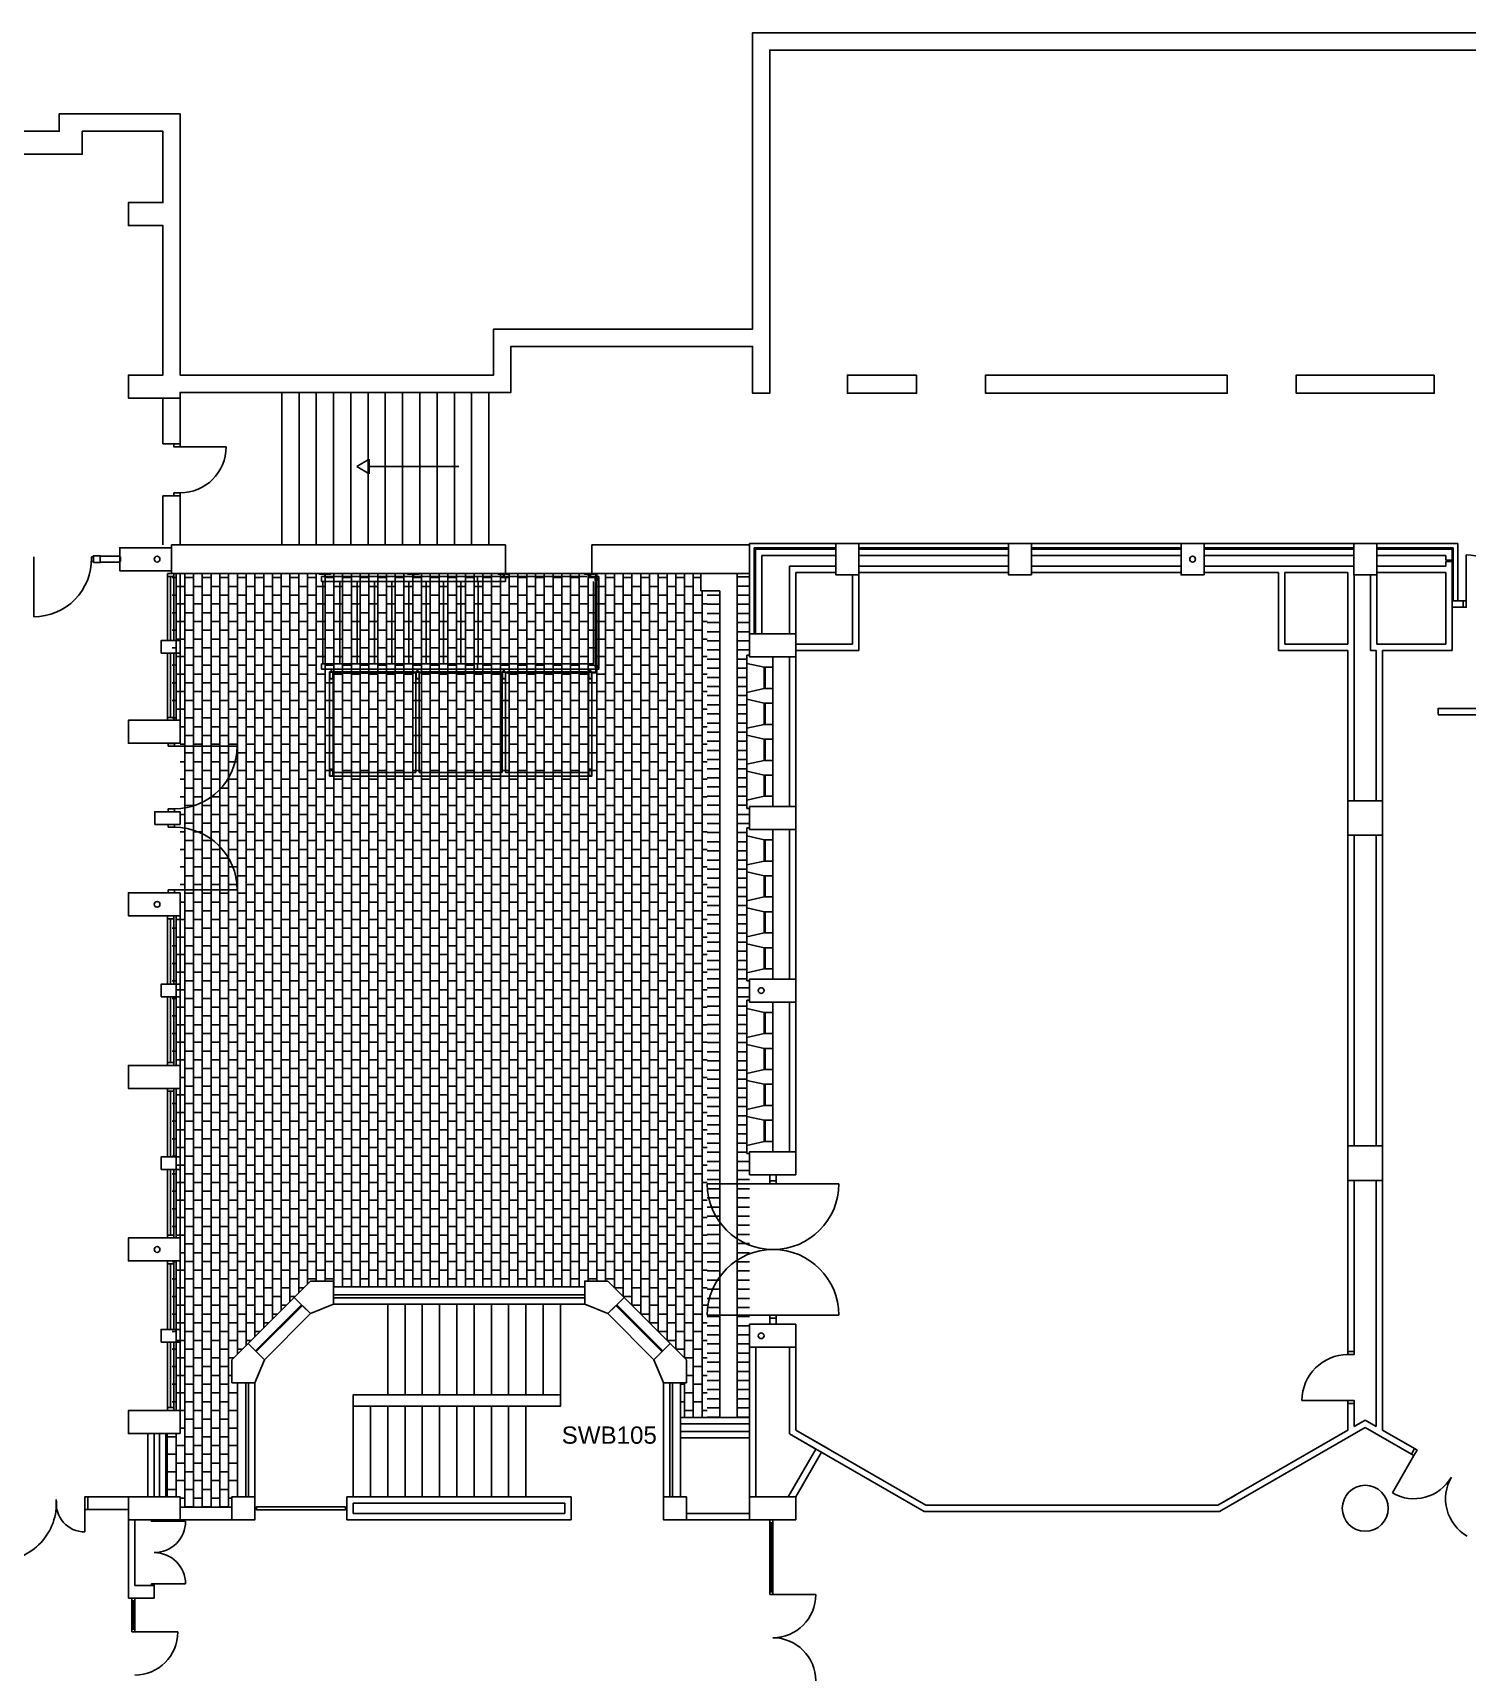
# Model space of a CAD drawing. Header units: millimetres. Extents: x -58291 to 83317, y -24599 to 66926.
# Drawn here: x -37693 to -12762, y 38376 to 66926 of the extents above; entities that cross this region are included whole.
import ezdxf

# ---------------------------------------------------------------- set-up
doc = ezdxf.new("R2010")
doc.units = ezdxf.units.MM
for name, color, linetype in [('Basement 01 - Curtain Walls', 1, 'Continuous'), ('Basement 01 - Doors Windows and Openings', 1, 'Continuous'), ('Basement 01 - General', 1, 'Continuous'), ('Basement 01 - Hatch', 1, 'Continuous'), ('Basement 01 - Railings', 2, 'Continuous'), ('Basement 01 - Stairs', 8, 'Continuous'), ('Basement 01 - Structural Members', 5, 'Continuous'), ('Basement 01 - Text and Leaders', 1, 'Continuous'), ('Basement 01 - Walls', 3, 'Continuous')]:
    doc.layers.add(name, color=color, linetype=linetype)
doc.styles.add('arial', font='arial.ttf')

msp = doc.modelspace()

# ---------------------------------------------------------------- hatches: boundary and pattern name
at = {"layer": 'Basement 01 - Hatch', "linetype": 'Continuous', "lineweight": -3}
h = msp.add_hatch(dxfattribs=at)
h.set_pattern_fill('AR-B816', color=8, scale=0.75, angle=90, style=0)
h.paths.add_polyline_path([(-26083, 57526), (-26083, 57226), (-25973, 57226), (-25973, 42852), (-26433, 42852), (-26433, 43459), (-26333, 43459), (-26333, 43859), (-27700, 45226), (-28100, 45226), (-28100, 45126), (-32466, 45126), (-32466, 45226), (-32866, 45226), (-34233, 43859), (-34233, 43476), (-34133, 43459), (-34133, 41476), (-34233, 41476), (-34233, 41296), (-35133, 41296), (-35133, 41476), (-35383, 41476), (-35383, 42576), (-35133, 42576), (-35133, 42976), (-35273, 42976), (-35273, 45576), (-35133, 45576), (-35133, 45976), (-35273, 45976), (-35273, 48576), (-35133, 48576), (-35133, 48976), (-35273, 48976), (-35273, 51576), (-35133, 51576), (-35133, 54976), (-35273, 54976), (-35273, 57526)])
h = msp.add_hatch(dxfattribs=at)
h.set_pattern_fill('ANSI31', color=8, scale=50, angle=315, style=0)
h.paths.add_polyline_path([(-25453, 57526), (-25233, 57526), (-25233, 56107), (-25283, 56107), (-25283, 53444), (-25233, 53444), (-25233, 53107), (-25283, 53107), (-25283, 50444), (-25233, 50444), (-25233, 50107), (-25283, 50107), (-25283, 47444), (-25233, 47444), (-25233, 42852), (-25453, 42852)])
h = msp.add_hatch(dxfattribs=at)
h.set_pattern_fill('ANSI31', color=8, scale=50, angle=315, style=0)
h.paths.add_polyline_path([(-25973, 57226), (-25753, 57226), (-25753, 42852), (-25973, 42852)])

# ---------------------------------------------------------------- linework, layer by layer
at = {"layer": 'Basement 01 - Curtain Walls', "color": 3, "linetype": 'Continuous', "lineweight": -3}
for p, q in [((-35283, 58026, -4600), (-35283, 57526, -4600)), ((-35283, 58026, -4600), (-29478, 58026, -4600)), ((-29478, 58026, -4600), (-29478, 57526, -4600)), ((-27978, 57526, -4600), (-27978, 58026, -4600)), ((-27978, 58026, -4600), (-25233, 58026, -4600)), ((-25233, 58051, -4600), (-23733, 58051, -4600)), ((-25233, 56476, -4600), (-25233, 58051, -4600)), ((-23733, 57971, -4600), (-25153, 57971, -4600)), ((-25153, 57971, -4600), (-25153, 56476, -4600)), ((-23733, 58051, -4600), (-23733, 57971, -4600)), ((-23333, 58051, -4600), (-23333, 57971, -4600)), ((-23333, 58051, -4600), (-20733, 58051, -4600)), ((-23333, 57971, -4600), (-20733, 57971, -4600)), ((-20733, 58051, -4600), (-20733, 57971, -4600)), ((-20333, 58051, -4600), (-20333, 57971, -4600)), ((-20333, 58051, -4600), (-17733, 58051, -4600)), ((-20333, 57971, -4600), (-17733, 57971, -4600)), ((-17733, 58051, -4600), (-17733, 57971, -4600)), ((-17333, 58051, -4600), (-17333, 57971, -4600)), ((-17333, 58051, -4600), (-14733, 58051, -4600)), ((-17333, 57971, -4600), (-14733, 57971, -4600)), ((-14733, 58051, -4600), (-14733, 57971, -4600)), ((-14333, 57971, -4600), (-14333, 58051, -4600)), ((-14333, 58051, -4600), (-12923, 58051, -4600)), ((-13003, 57971, -4600), (-14333, 57971, -4600)), ((-13003, 57051, -4600), (-13003, 57971, -4600)), ((-12923, 58051, -4600), (-12923, 57051, -4600)), ((-25133, 56476, -4600), (-25133, 57951, -4600)), ((-25133, 57951, -4600), (-23733, 57951, -4600)), ((-25023, 56476, -4600), (-25023, 57841, -4600)), ((-25023, 57841, -4600), (-23733, 57841, -4600)), ((-23733, 57841, -4600), (-23733, 57951, -4600)), ((-23333, 57841, -4600), (-23333, 57951, -4600)), ((-20733, 57951, -4600), (-23333, 57951, -4600)), ((-20733, 57841, -4600), (-23333, 57841, -4600)), ((-20733, 57841, -4600), (-20733, 57951, -4600)), ((-20333, 57841, -4600), (-20333, 57951, -4600)), ((-20333, 57951, -4600), (-17733, 57951, -4600)), ((-20333, 57841, -4600), (-17733, 57841, -4600)), ((-17733, 57841, -4600), (-17733, 57951, -4600)), ((-17333, 57951, -4600), (-14733, 57951, -4600)), ((-17333, 57841, -4600), (-17333, 57951, -4600)), ((-17333, 57841, -4600), (-14733, 57841, -4600)), ((-14733, 57951, -4600), (-14733, 57841, -4600)), ((-13023, 57951, -4600), (-14333, 57951, -4600)), ((-14333, 57951, -4600), (-14333, 57841, -4600)), ((-13133, 57841, -4600), (-14333, 57841, -4600)), ((-13133, 57757, -4600), (-13133, 57841, -4600)), ((-13023, 57757, -4600), (-13133, 57757, -4600)), ((-13023, 57757, -4600), (-13023, 57951, -4600)), ((-35283, 57526, -4600), (-29478, 57526, -4600)), ((-29478, 57526, -4600), (-27978, 57526, -4600)), ((-27978, 57526, -4600), (-25233, 57526, -4600)), ((-12923, 57051, -4600), (-13003, 57051, -4600)), ((-25153, 56476, -4600), (-25233, 56476, -4600)), ((-25133, 56476, -4600), (-25023, 56476, -4600)), ((-25283, 56107, -4600), (-25233, 56107, -4600)), ((-25283, 56107, -4600), (-25283, 55965, -4600)), ((-25283, 55965, -4600), (-24983, 55897, -4600)), ((-24833, 55897, -4600), (-24833, 56076, -4600)), ((-24983, 55897, -4600), (-24833, 55897, -4600)), ((-24983, 55529, -4600), (-25283, 55461, -4600)), ((-25283, 55461, -4600), (-25283, 55340, -4600)), ((-24833, 55529, -4600), (-24983, 55529, -4600)), ((-24833, 55529, -4600), (-24833, 55272, -4600)), ((-25283, 55340, -4600), (-24983, 55272, -4600)), ((-24983, 55272, -4600), (-24833, 55272, -4600)), ((-24983, 54904, -4600), (-25283, 54836, -4600)), ((-25283, 54836, -4600), (-25283, 54715, -4600)), ((-24833, 54904, -4600), (-24983, 54904, -4600)), ((-25283, 54715, -4600), (-24983, 54647, -4600)), ((-24983, 54647, -4600), (-24833, 54647, -4600)), ((-24983, 54279, -4600), (-25283, 54211, -4600)), ((-24833, 54279, -4600), (-24983, 54279, -4600)), ((-25283, 54211, -4600), (-25283, 54090, -4600)), ((-25283, 54090, -4600), (-24983, 54022, -4600)), ((-24983, 54022, -4600), (-24833, 54022, -4600)), ((-24983, 53654, -4600), (-25283, 53586, -4600)), ((-25283, 53586, -4600), (-25283, 53444, -4600)), ((-25283, 53444, -4600), (-25233, 53444, -4600)), ((-25233, 53476, -4600), (-24833, 53476, -4600)), ((-25233, 53444, -4600), (-25233, 53476, -4600)), ((-24833, 53654, -4600), (-24983, 53654, -4600)), ((-24833, 53654, -4600), (-24833, 53476, -4600)), ((-25283, 53107, -4600), (-25233, 53107, -4600)), ((-25283, 53107, -4600), (-25283, 52965, -4600)), ((-25283, 52965, -4600), (-24983, 52897, -4600)), ((-24983, 52897, -4600), (-24833, 52897, -4600)), ((-24833, 52897, -4600), (-24833, 53076, -4600)), ((-24983, 52529, -4600), (-25283, 52461, -4600)), ((-25283, 52461, -4600), (-25283, 52340, -4600)), ((-25283, 52340, -4600), (-24983, 52272, -4600)), ((-24833, 52529, -4600), (-24983, 52529, -4600)), ((-24983, 52272, -4600), (-24833, 52272, -4600)), ((-24983, 51904, -4600), (-25283, 51836, -4600)), ((-25283, 51836, -4600), (-25283, 51715, -4600)), ((-25283, 51715, -4600), (-24983, 51647, -4600)), ((-24833, 51904, -4600), (-24983, 51904, -4600)), ((-24983, 51647, -4600), (-24833, 51647, -4600)), ((-24983, 51279, -4600), (-25283, 51211, -4600)), ((-25283, 51211, -4600), (-25283, 51090, -4600)), ((-24833, 51279, -4600), (-24983, 51279, -4600)), ((-25283, 51090, -4600), (-24983, 51022, -4600)), ((-24983, 51022, -4600), (-24833, 51022, -4600)), ((-24983, 50654, -4600), (-25283, 50586, -4600)), ((-25283, 50586, -4600), (-25283, 50444, -4600)), ((-24833, 50654, -4600), (-24983, 50654, -4600)), ((-24833, 50654, -4600), (-24833, 50476, -4600)), ((-25283, 50444, -4600), (-25233, 50444, -4600)), ((-25233, 50444, -4600), (-25233, 50476, -4600)), ((-25233, 50476, -4600), (-24833, 50476, -4600)), ((-25283, 50107, -4600), (-25233, 50107, -4600)), ((-25283, 50107, -4600), (-25283, 49965, -4600)), ((-25283, 49965, -4600), (-24983, 49897, -4600)), ((-24833, 49897, -4600), (-24833, 50076, -4600)), ((-24983, 49897, -4600), (-24833, 49897, -4600)), ((-24983, 49529, -4600), (-25283, 49461, -4600)), ((-25283, 49461, -4600), (-25283, 49340, -4600)), ((-24833, 49529, -4600), (-24983, 49529, -4600)), ((-25283, 49340, -4600), (-24983, 49272, -4600)), ((-24983, 49272, -4600), (-24833, 49272, -4600)), ((-24983, 48904, -4600), (-25283, 48836, -4600)), ((-25283, 48836, -4600), (-25283, 48715, -4600)), ((-24833, 48904, -4600), (-24983, 48904, -4600)), ((-25283, 48715, -4600), (-24983, 48647, -4600)), ((-24983, 48647, -4600), (-24833, 48647, -4600)), ((-24983, 48279, -4600), (-25283, 48211, -4600)), ((-24833, 48279, -4600), (-24983, 48279, -4600)), ((-25283, 48211, -4600), (-25283, 48090, -4600)), ((-25283, 48090, -4600), (-24983, 48022, -4600)), ((-24983, 48022, -4600), (-24833, 48022, -4600)), ((-24983, 47654, -4600), (-25283, 47586, -4600)), ((-25283, 47586, -4600), (-25283, 47444, -4600)), ((-25283, 47444, -4600), (-25233, 47444, -4600)), ((-25233, 47476, -4600), (-24833, 47476, -4600)), ((-25233, 47444, -4600), (-25233, 47476, -4600)), ((-24833, 47654, -4600), (-24983, 47654, -4600)), ((-24833, 47654, -4600), (-24833, 47476, -4600))]:
    msp.add_line(p, q, dxfattribs=at)
at = {"layer": 'Basement 01 - Curtain Walls', "color": 3, "linetype": 'Continuous', "lineweight": -3, "elevation": -4600}
for points in [[(-24833, 56076), (-25233, 56076), (-25233, 56107)], [(-24833, 53076), (-25233, 53076), (-25233, 53107)], [(-24833, 50076), (-25233, 50076), (-25233, 50107)]]:
    msp.add_lwpolyline(points, dxfattribs=at)
at = {"layer": 'Basement 01 - Doors Windows and Openings', "color": 1, "linetype": 'Continuous', "lineweight": -3}
for p, q in [((-35133, 59729, -4600), (-34333, 59729, -4600)), ((-12778, 57051, -4600), (-12778, 57851, -4600)), ((-25283, 53586, -4600), (-25283, 55965, -4600)), ((-24983, 55529, -4600), (-24983, 55897, -4600)), ((-24963, 55529, -4600), (-24963, 55897, -4600)), ((-24833, 55897, -4600), (-24833, 53654, -4600)), ((-24983, 54904, -4600), (-24983, 55272, -4600)), ((-24963, 54904, -4600), (-24963, 55272, -4600)), ((-24833, 55272, -4600), (-24833, 54904, -4600)), ((-24983, 54279, -4600), (-24983, 54647, -4600)), ((-24963, 54279, -4600), (-24963, 54647, -4600)), ((-24833, 54647, -4600), (-24833, 54279, -4600)), ((-35230, 54524, -4600), (-34142, 54524, -4600)), ((-24983, 53654, -4600), (-24983, 54022, -4600)), ((-24963, 53654, -4600), (-24963, 54022, -4600)), ((-24833, 54022, -4600), (-24833, 53654, -4600)), ((-25283, 50586, -4600), (-25283, 52965, -4600)), ((-24983, 52529, -4600), (-24983, 52897, -4600)), ((-24963, 52529, -4600), (-24963, 52897, -4600)), ((-24833, 52897, -4600), (-24833, 50654, -4600)), ((-24983, 51904, -4600), (-24983, 52272, -4600)), ((-24963, 51904, -4600), (-24963, 52272, -4600)), ((-24833, 52272, -4600), (-24833, 51904, -4600)), ((-35340, 52026, -4600), (-35230, 52026, -4600)), ((-35230, 52026, -4600), (-34140, 52026, -4600)), ((-24983, 51279, -4600), (-24983, 51647, -4600)), ((-24963, 51279, -4600), (-24963, 51647, -4600)), ((-24833, 51647, -4600), (-24833, 51279, -4600)), ((-24983, 50654, -4600), (-24983, 51022, -4600)), ((-24963, 50654, -4600), (-24963, 51022, -4600)), ((-24833, 51022, -4600), (-24833, 50654, -4600)), ((-25283, 47586, -4600), (-25283, 49965, -4600)), ((-24983, 49529, -4600), (-24983, 49897, -4600)), ((-24963, 49529, -4600), (-24963, 49897, -4600)), ((-24833, 49897, -4600), (-24833, 47654, -4600)), ((-24983, 48904, -4600), (-24983, 49272, -4600)), ((-24963, 48904, -4600), (-24963, 49272, -4600)), ((-24833, 49272, -4600), (-24833, 48904, -4600)), ((-24983, 48279, -4600), (-24983, 48647, -4600)), ((-24963, 48279, -4600), (-24963, 48647, -4600)), ((-24833, 48647, -4600), (-24833, 48279, -4600)), ((-24983, 47654, -4600), (-24983, 48022, -4600)), ((-24963, 47654, -4600), (-24963, 48022, -4600)), ((-24833, 48022, -4600), (-24833, 47654, -4600)), ((-24881, 46918, -4600), (-25969, 46918, -4600)), ((-24881, 46968, -4600), (-24881, 47076, -4600)), ((-24771, 46968, -4600), (-24771, 47076, -4600)), ((-23684, 46918, -4600), (-24771, 46918, -4600)), ((-33021, 44816, -4600), (-33823, 44014, -4600)), ((-33809, 44000, -4600), (-33007, 44801, -4600)), ((-32993, 44787, -4600), (-32866, 44660, -4600)), ((-27573, 44787, -4600), (-27700, 44660, -4600)), ((-26757, 44000, -4600), (-27559, 44801, -4600)), ((-27544, 44816, -4600), (-26743, 44014, -4600)), ((-24881, 44633, -4600), (-25969, 44633, -4600)), ((-24881, 44583, -4600), (-24881, 44476, -4600)), ((-23684, 44633, -4600), (-24771, 44633, -4600)), ((-24771, 44583, -4600), (-24771, 44476, -4600)), ((-14833, 43150, -4600), (-15633, 43150, -4600)), ((-13686, 42193, -4600), (-14061, 41544, -4600)), ((-35038, 41051, -4600), (-35583, 41051, -4600)), ((-24883, 41026, -4600), (-24883, 39826, -4600)), ((-24858, 39826, -4600), (-24858, 41026, -4600)), ((-24833, 39826, -4600), (-24833, 41026, -4600)), ((-35583, 39961, -4600), (-35038, 39961, -4600)), ((-24083, 39776, -4600), (-24833, 39776, -4600)), ((-35973, 39666, -4600), (-35973, 39176, -4600)), ((-35948, 39176, -4600), (-35948, 39666, -4600)), ((-35923, 39176, -4600), (-35923, 39666, -4600)), ((-35173, 39126, -4600), (-35923, 39126, -4600))]:
    msp.add_line(p, q, dxfattribs=at)
at = {"layer": 'Basement 01 - Doors Windows and Openings', "color": 1, "linetype": 'Continuous', "lineweight": -3, "ltscale": 0.2}
for p in [(-37675, 57738, -4600), (-37675, 56776, -4600)]:
    msp.add_line(p, (-37675, 57814, -4600), dxfattribs=at)
at = {"layer": 'Basement 01 - Doors Windows and Openings', "color": 1, "linetype": 'Continuous'}
for p, q in [((-35353, 56361, -4600), (-35353, 57526, -4600)), ((-35243, 57526, -4600), (-35353, 57526, -4600)), ((-35353, 57476, -4600), (-35243, 57476, -4600)), ((-35298, 56361, -4600), (-35298, 57476, -4600)), ((-35243, 56361, -4600), (-35243, 57526, -4600)), ((-35133, 54976, -4600), (-35133, 57526, -4600)), ((-35353, 54976, -4600), (-35353, 56141, -4600)), ((-35298, 55026, -4600), (-35298, 56141, -4600)), ((-35243, 54976, -4600), (-35243, 56141, -4600)), ((-35353, 55026, -4600), (-35243, 55026, -4600)), ((-35243, 54976, -4600), (-35353, 54976, -4600)), ((-35353, 50386, -4600), (-35353, 51576, -4600)), ((-35243, 51576, -4600), (-35353, 51576, -4600)), ((-35353, 51526, -4600), (-35243, 51526, -4600)), ((-35298, 50386, -4600), (-35298, 51526, -4600)), ((-35243, 50386, -4600), (-35243, 51576, -4600)), ((-35133, 48976, -4600), (-35133, 51576, -4600)), ((-35353, 48976, -4600), (-35353, 50166, -4600)), ((-35298, 49026, -4600), (-35298, 50166, -4600)), ((-35243, 48976, -4600), (-35243, 50166, -4600)), ((-35353, 49026, -4600), (-35243, 49026, -4600)), ((-35243, 48976, -4600), (-35353, 48976, -4600)), ((-35243, 48576, -4600), (-35353, 48576, -4600)), ((-35353, 47386, -4600), (-35353, 48576, -4600)), ((-35243, 47386, -4600), (-35243, 48576, -4600)), ((-35133, 45976, -4600), (-35133, 48576, -4600)), ((-35353, 48526, -4600), (-35243, 48526, -4600)), ((-35298, 47386, -4600), (-35298, 48526, -4600)), ((-35353, 45976, -4600), (-35353, 47166, -4600)), ((-35298, 46026, -4600), (-35298, 47166, -4600)), ((-35243, 45976, -4600), (-35243, 47166, -4600)), ((-35353, 46026, -4600), (-35243, 46026, -4600)), ((-35243, 45976, -4600), (-35353, 45976, -4600)), ((-35353, 44386, -4600), (-35353, 45576, -4600)), ((-35243, 45576, -4600), (-35353, 45576, -4600)), ((-35353, 45526, -4600), (-35243, 45526, -4600)), ((-35298, 44386, -4600), (-35298, 45526, -4600)), ((-35243, 44386, -4600), (-35243, 45576, -4600)), ((-35133, 42976, -4600), (-35133, 45576, -4600)), ((-35353, 42976, -4600), (-35353, 44166, -4600)), ((-35298, 44166, -4600), (-35298, 43026, -4600)), ((-35243, 44166, -4600), (-35243, 42976, -4600)), ((-35353, 43026, -4600), (-35243, 43026, -4600)), ((-35243, 42976, -4600), (-35353, 42976, -4600))]:
    msp.add_line(p, q, dxfattribs=at)
at = {"layer": 'Basement 01 - Doors Windows and Openings', "color": 1, "linetype": 'Continuous', "lineweight": -3, "elevation": -4600}
for points in [[(-35243, 59779), (-35243, 59729), (-35133, 59729), (-35133, 59779), (-35243, 59779)], [(-35243, 58929), (-35243, 58879), (-35133, 58879), (-35133, 58929), (-35243, 58929)], [(-12828, 57051), (-12778, 57051), (-12778, 56941), (-12828, 56941), (-12828, 57051)], [(-24771, 46918), (-24771, 46968), (-24881, 46968), (-24881, 46918), (-24771, 46918)], [(-32866, 44660), (-33148, 44943), (-33950, 44141), (-33667, 43859), (-32866, 44660)], [(-27700, 44660), (-27417, 44943), (-26616, 44141), (-26898, 43859), (-27700, 44660)], [(-24771, 44583), (-24771, 44633), (-24881, 44633), (-24881, 44583), (-24771, 44583)], [(-14833, 43950), (-14833, 44000), (-14723, 44000), (-14723, 43950), (-14833, 43950)], [(-14833, 43100), (-14833, 43150), (-14723, 43150), (-14723, 43100), (-14833, 43100)], [(-13686, 42193), (-13631, 42288), (-13674, 42313), (-13729, 42218), (-13686, 42193)], [(-36739, 41256), (-36739, 41476), (-36789, 41476), (-36789, 41256), (-36739, 41256)], [(-35583, 41051), (-35583, 41076), (-35633, 41076), (-35633, 41051), (-35583, 41051)], [(-24883, 41026), (-24883, 41076), (-24833, 41076), (-24833, 41026), (-24883, 41026)], [(-35973, 39666), (-35973, 39716), (-35923, 39716), (-35923, 39666), (-35973, 39666)], [(-35583, 39936), (-35583, 39961), (-35633, 39961), (-35633, 39936), (-35583, 39936)], [(-24883, 39776), (-24883, 39826), (-24833, 39826), (-24833, 39776), (-24883, 39776)], [(-35973, 39126), (-35973, 39176), (-35923, 39176), (-35923, 39126), (-35973, 39126)]]:
    msp.add_lwpolyline(points, dxfattribs=at)
at = {"layer": 'Basement 01 - Doors Windows and Openings', "color": 1, "linetype": 'Continuous', "lineweight": -3, "ltscale": 0.2, "elevation": -4600}
for points in [[(-36675, 57814), (-36640, 57814), (-36640, 57738), (-36675, 57738)], [(-35340, 54524), (-35230, 54524), (-35230, 54574), (-35340, 54574)], [(-35340, 53386), (-35230, 53386), (-35230, 53436), (-35340, 53436)], [(-35340, 53116), (-35230, 53116), (-35230, 53166), (-35340, 53166)], [(-35340, 51976), (-35230, 51976), (-35230, 52026), (-35340, 52026)]]:
    msp.add_lwpolyline(points, close=True, dxfattribs=at)
msp.add_lwpolyline([(-36789, 41366), (-36789, 40866)], dxfattribs=at)
at = {"layer": 'Basement 01 - Doors Windows and Openings', "color": 1, "linetype": 'Continuous', "lineweight": -3}
for centre, radius, start, end in [((-35133, 59729, -4600), 800, 270, 0), ((-12778, 57051, -4600), 800, 0, 90), ((-35230, 54524, -4600), 1088, 270, 0), ((-35230, 52026, -4600), 1090, 0, 90), ((-24826, 46918, -4600), 1143, 180, 0), ((-24826, 44633, -4600), 1143, 0, 180), ((-14833, 43150, -4600), 800, 90, 180), ((-13686, 42193, -4600), 750, 240, 330), ((-12387, 41443, -4600), 750, 149.9999, 240.0002), ((-35583, 41051, -4600), 545, 270, 0), ((-35583, 39961, -4600), 545, 0, 90), ((-24833, 39776, -4600), 750, 270, 0), ((-35923, 39126, -4600), 750, 270, 0), ((-24833, 38276, -4600), 750, 0, 90)]:
    msp.add_arc(centre, radius, start, end, dxfattribs=at)
at = {"layer": 'Basement 01 - Doors Windows and Openings', "color": 1, "linetype": 'Continuous', "lineweight": -3, "ltscale": 0.2}
for centre, radius, start, end in [((-37675, 57776, -4600), 1000, 270, 1.0888), ((-38289, 41366, -4600), 1006, 270, 3.612), ((-36789, 41366, -4600), 500, 172.7176, 270)]:
    msp.add_arc(centre, radius, start, end, dxfattribs=at)
at = {"layer": 'Basement 01 - General', "color": 2, "linetype": 'Continuous', "lineweight": -3}
for p, q in [((-26083, 57526, -4600), (-26083, 57226, -4600)), ((-25453, 57526, -4600), (-26083, 57526, -4600)), ((-25453, 42852, -4600), (-25453, 57526, -4600)), ((-26083, 57226, -4600), (-25753, 57226, -4600)), ((-25753, 57226, -4600), (-25753, 42852, -4600)), ((-25753, 42852, -4600), (-25453, 42852, -4600))]:
    msp.add_line(p, q, dxfattribs=at)
at = {"layer": 'Basement 01 - Railings', "ltscale": 5}
for p, q in [((-32535, 55696, -4600), (-32535, 54126, -4600)), ((-32475, 55696, -4600), (-32475, 54126, -4600)), ((-31035, 55696, -4600), (-31035, 54066, -4600)), ((-30975, 55696, -4600), (-30975, 54066, -4600)), ((-29535, 55696, -4600), (-29535, 54066, -4600)), ((-29475, 55696, -4600), (-29475, 54066, -4600)), ((-28035, 55696, -4600), (-28035, 54006, -4600)), ((-27975, 55696, -4600), (-27975, 54006, -4600)), ((-32535, 54006, -4600), (-32475, 54006, -4600)), ((-32475, 54066, -4600), (-31035, 54066, -4600)), ((-32475, 54006, -4600), (-28035, 54006, -4600)), ((-30975, 54066, -4600), (-29535, 54066, -4600)), ((-30350, 54006, -4600), (-30270, 54006, -4600)), ((-29475, 54066, -4600), (-28035, 54066, -4600)), ((-28035, 54006, -4600), (-27975, 54006, -4600))]:
    msp.add_line(p, q, dxfattribs=at)
at = {"layer": 'Basement 01 - Railings', "ltscale": 0.2, "elevation": -4600}
for points in [[(-32475, 54126), (-32475, 54006), (-32535, 54006), (-32535, 54126)], [(-32480, 54121), (-32480, 54011), (-32530, 54011), (-32530, 54121)], [(-27975, 54126), (-27975, 54006), (-28035, 54006), (-28035, 54126)], [(-27980, 54121), (-27980, 54011), (-28030, 54011), (-28030, 54121)]]:
    msp.add_lwpolyline(points, close=True, dxfattribs=at)
at = {"layer": 'Basement 01 - Stairs', "color": 8, "linetype": 'Continuous', "lineweight": -3}
for p, q in [((-33366, 60676, -4600), (-33366, 58026, -4600)), ((-33066, 60676, -4600), (-33066, 58026, -4600)), ((-32766, 60676, -4600), (-32766, 58026, -4600)), ((-32466, 60676, -4600), (-32466, 58026, -4600)), ((-32166, 60676, -4600), (-32166, 58026, -4600)), ((-31866, 60676, -4600), (-31866, 58026, -4600)), ((-31566, 60676, -4600), (-31566, 58026, -4600)), ((-31266, 60676, -4600), (-31266, 58026, -4600)), ((-30966, 60676, -4600), (-30966, 58026, -4600)), ((-30666, 60676, -4600), (-30666, 58026, -4600)), ((-30366, 60676, -4600), (-30366, 58026, -4600)), ((-30066, 60661, -4600), (-30066, 58026, -4600)), ((-29766, 60676, -4600), (-29766, 58026, -4600)), ((-31845, 59517, -4600), (-32060, 59389, -4600)), ((-31845, 59261, -4600), (-32060, 59389, -4600)), ((-31845, 59389, -4600), (-31845, 59517, -4600)), ((-31845, 59389, -4600), (-31845, 59261, -4600)), ((-30286, 59389, -4600), (-31845, 59389, -4600)), ((-31523, 43251, -4600), (-31523, 44826, -4600)), ((-31523, 44826, -4600), (-28523, 44826, -4600)), ((-31223, 43251, -4600), (-31223, 44826, -4600)), ((-30923, 43251, -4600), (-30923, 44826, -4600)), ((-30623, 43251, -4600), (-30623, 44826, -4600)), ((-30323, 43251, -4600), (-30323, 44826, -4600)), ((-30023, 43251, -4600), (-30023, 44826, -4600)), ((-29723, 43251, -4600), (-29723, 44826, -4600)), ((-29423, 43251, -4600), (-29423, 44826, -4600)), ((-29123, 44826, -4600), (-29123, 43251, -4600)), ((-28823, 44826, -4600), (-28823, 43251, -4600)), ((-28523, 43251, -4600), (-28523, 44826, -4600)), ((-31823, 41476, -4600), (-31823, 43051, -4600)), ((-31523, 41476, -4600), (-31523, 43051, -4600)), ((-31223, 41476, -4600), (-31223, 43051, -4600)), ((-30923, 41476, -4600), (-30923, 43051, -4600)), ((-30623, 41476, -4600), (-30623, 43051, -4600)), ((-30323, 41476, -4600), (-30323, 43051, -4600)), ((-30023, 41476, -4600), (-30023, 43051, -4600)), ((-29723, 41476, -4600), (-29723, 43051, -4600)), ((-29423, 41476, -4600), (-29423, 43051, -4600))]:
    msp.add_line(p, q, dxfattribs=at)
at = {"layer": 'Basement 01 - Stairs', "ltscale": 0.2}
for p, q in [((-32675, 57386, -4600), (-32675, 57476, -4600)), ((-32675, 57476, -4600), (-29475, 57476, -4600)), ((-32675, 57386, -4600), (-29475, 57386, -4600)), ((-32655, 55956, -4600), (-32655, 57386, -4600)), ((-32355, 55956, -4600), (-32355, 57386, -4600)), ((-32055, 55956, -4600), (-32055, 57386, -4600)), ((-31755, 55956, -4600), (-31755, 57386, -4600)), ((-31455, 55956, -4600), (-31455, 57386, -4600)), ((-31155, 55956, -4600), (-31155, 57386, -4600)), ((-30855, 55956, -4600), (-30855, 57386, -4600)), ((-30555, 55956, -4600), (-30555, 57386, -4600)), ((-30255, 55956, -4600), (-30255, 57386, -4600)), ((-29965, 57386, -4600), (-29965, 57476, -4600)), ((-29955, 55956, -4600), (-29955, 57386, -4600)), ((-28065, 57476, -4600), (-29475, 57476, -4600)), ((-29475, 57476, -4600), (-29475, 57386, -4600)), ((-28035, 57476, -4600), (-27855, 57476, -4600)), ((-27945, 57386, -4600), (-27945, 55956, -4600)), ((-27855, 57476, -4600), (-27855, 55866, -4600)), ((-32675, 55956, -4600), (-27945, 55956, -4600)), ((-32675, 55866, -4600), (-32675, 55956, -4600)), ((-32675, 55866, -4600), (-27855, 55866, -4600)), ((-29965, 55866, -4600), (-29965, 55956, -4600))]:
    msp.add_line(p, q, dxfattribs=at)
at = {"layer": 'Basement 01 - Stairs', "color": 5, "ltscale": 0.2}
for p, q in [((-32620, 57516, -4600), (-32620, 57476, -4600)), ((-32610, 57516, -4600), (-32610, 57476, -4600)), ((-31084, 57516, -4600), (-31084, 57476, -4600)), ((-31074, 57516, -4600), (-31074, 57476, -4600)), ((-29510, 57516, -4600), (-29510, 57476, -4600)), ((-29500, 57516, -4600), (-29500, 57476, -4600)), ((-28010, 57516, -4600), (-28010, 57476, -4600)), ((-28000, 57516, -4600), (-28000, 57476, -4600)), ((-32510, 55816, -4600), (-32510, 55866, -4600)), ((-32500, 55816, -4600), (-32500, 55866, -4600)), ((-31010, 55816, -4600), (-31010, 55866, -4600)), ((-31000, 55816, -4600), (-31000, 55866, -4600)), ((-29510, 55816, -4600), (-29510, 55866, -4600)), ((-29500, 55816, -4600), (-29500, 55866, -4600)), ((-28010, 55816, -4600), (-28010, 55866, -4600)), ((-28000, 55816, -4600), (-28000, 55866, -4600))]:
    msp.add_line(p, q, dxfattribs=at)
at = {"layer": 'Basement 01 - Stairs', "color": 8}
for p, q in [((-27905, 57526, -4600), (-27905, 57451, -4600)), ((-27905, 57381, -4600), (-27905, 57411, -4600)), ((-27895, 57526, -4600), (-27895, 57451, -4600)), ((-27895, 57381, -4600), (-27895, 57411, -4600)), ((-27910, 55961, -4600), (-27910, 57378, -4600)), ((-27890, 57361, -4600), (-27890, 55981, -4600)), ((-27905, 55961, -4600), (-27905, 55931, -4600)), ((-27895, 55961, -4600), (-27895, 55931, -4600)), ((-32445, 55811, -4600), (-32475, 55811, -4600)), ((-32445, 55801, -4600), (-32475, 55801, -4600)), ((-31065, 55796, -4600), (-32442, 55796, -4600)), ((-32425, 55816, -4600), (-31085, 55816, -4600)), ((-31065, 55811, -4600), (-31035, 55811, -4600)), ((-31065, 55801, -4600), (-31035, 55801, -4600)), ((-30945, 55811, -4600), (-30975, 55811, -4600)), ((-30945, 55801, -4600), (-30975, 55801, -4600)), ((-30945, 55796, -4600), (-29568, 55796, -4600)), ((-29585, 55816, -4600), (-30925, 55816, -4600)), ((-29565, 55811, -4600), (-29535, 55811, -4600)), ((-29565, 55801, -4600), (-29535, 55801, -4600)), ((-29445, 55811, -4600), (-29475, 55811, -4600)), ((-29445, 55801, -4600), (-29475, 55801, -4600)), ((-28065, 55796, -4600), (-29442, 55796, -4600)), ((-29425, 55816, -4600), (-28085, 55816, -4600)), ((-28065, 55811, -4600), (-28035, 55811, -4600)), ((-28065, 55801, -4600), (-28035, 55801, -4600)), ((-27905, 55811, -4600), (-27975, 55811, -4600)), ((-27895, 55801, -4600), (-27975, 55801, -4600)), ((-27905, 55811, -4600), (-27905, 55891, -4600)), ((-27895, 55801, -4600), (-27895, 55891, -4600))]:
    msp.add_line(p, q, dxfattribs=at)
at = {"layer": 'Basement 01 - Stairs'}
for p, q in [((-27899, 57378, -4600), (-27899, 55964, -4600)), ((-27896, 57378, -4600), (-27896, 55964, -4600)), ((-32442, 55810, -4600), (-31068, 55810, -4600)), ((-32442, 55807, -4600), (-31068, 55807, -4600)), ((-29568, 55810, -4600), (-30942, 55810, -4600)), ((-29568, 55807, -4600), (-30942, 55807, -4600)), ((-29442, 55810, -4600), (-28068, 55810, -4600)), ((-29442, 55807, -4600), (-28068, 55807, -4600))]:
    msp.add_line(p, q, dxfattribs=at)
at = {"layer": 'Basement 01 - Stairs', "color": 5, "ltscale": 0.2, "elevation": -4600}
for points in [[(-32515, 57516), (-32715, 57516), (-32715, 57526), (-32515, 57526)], [(-30979, 57516), (-31179, 57516), (-31179, 57526), (-30979, 57526)], [(-29405, 57516), (-29605, 57516), (-29605, 57526), (-29405, 57526)], [(-27905, 57516), (-28105, 57516), (-28105, 57526), (-27905, 57526)]]:
    msp.add_lwpolyline(points, close=True, dxfattribs=at)
at = {"layer": 'Basement 01 - Stairs', "ltscale": 0.2, "elevation": -4600}
for points in [[(-27920, 57451), (-27880, 57451), (-27880, 57411), (-27920, 57411)], [(-27890, 57361), (-27893, 57361), (-27893, 57378), (-27910, 57378), (-27910, 57381), (-27890, 57381)], [(-27890, 55981), (-27893, 55981), (-27893, 55964), (-27910, 55964), (-27910, 55961), (-27890, 55961)], [(-32475, 55816), (-32475, 55696), (-32535, 55696), (-32535, 55816)], [(-32480, 55811), (-32480, 55701), (-32530, 55701), (-32530, 55811)], [(-32425, 55816), (-32425, 55813), (-32442, 55813), (-32442, 55796), (-32445, 55796), (-32445, 55816)], [(-31085, 55816), (-31085, 55813), (-31068, 55813), (-31068, 55796), (-31065, 55796), (-31065, 55816)], [(-30975, 55816), (-30975, 55696), (-31035, 55696), (-31035, 55816)], [(-30980, 55811), (-30980, 55701), (-31030, 55701), (-31030, 55811)], [(-30925, 55816), (-30925, 55813), (-30942, 55813), (-30942, 55796), (-30945, 55796), (-30945, 55816)], [(-29585, 55816), (-29585, 55813), (-29568, 55813), (-29568, 55796), (-29565, 55796), (-29565, 55816)], [(-29475, 55816), (-29475, 55696), (-29535, 55696), (-29535, 55816)], [(-29480, 55811), (-29480, 55701), (-29530, 55701), (-29530, 55811)], [(-29425, 55816), (-29425, 55813), (-29442, 55813), (-29442, 55796), (-29445, 55796), (-29445, 55816)], [(-28085, 55816), (-28085, 55813), (-28068, 55813), (-28068, 55796), (-28065, 55796), (-28065, 55816)], [(-27975, 55816), (-27975, 55696), (-28035, 55696), (-28035, 55816)], [(-27980, 55811), (-27980, 55701), (-28030, 55701), (-28030, 55811)], [(-27920, 55891), (-27880, 55891), (-27880, 55931), (-27920, 55931)]]:
    msp.add_lwpolyline(points, close=True, dxfattribs=at)
at = {"layer": 'Basement 01 - Stairs', "color": 8, "linetype": 'Continuous', "lineweight": -3, "elevation": -4600}
for points in [[(-32123, 43051), (-32123, 43251), (-28523, 43251)], [(-29123, 43051), (-28523, 43051), (-28523, 43251)], [(-29123, 41476), (-32123, 41476), (-32123, 43051), (-29123, 43051), (-29123, 41476)], [(-32258, 41301), (-32258, 41251), (-33808, 41251), (-33808, 41301), (-32258, 41301)]]:
    msp.add_lwpolyline(points, dxfattribs=at)
at = {"layer": 'Basement 01 - Structural Members', "color": 5, "linetype": 'Continuous', "lineweight": -3, "extrusion": (0, 0, -1), "elevation": 4600}
for points in [[(-7917, 66926), (25183, 66926), (25183, 61776), (29683, 61776), (29683, 60976), (35133, 60976), (35133, 65516), (37233, 65516), (37233, 65216), (39833, 65216), (39833, 65516)], [(40233, 64816), (36833, 64816), (36833, 65216), (35433, 65216), (35433, 63976), (36033, 63976), (36033, 63576), (35433, 63576), (35433, 60976), (36033, 60976), (36033, 60576), (35133, 60576), (35133, 60676), (29383, 60676), (29383, 61476), (25183, 61476), (25183, 60661), (24883, 60661), (24883, 66626), (-7617, 66626)]]:
    msp.add_lwpolyline(points, dxfattribs=at)
for points in [[(22333, 60976), (22333, 60661), (23533, 60661), (23533, 60976)], [(16933, 60976), (21133, 60976), (21133, 60661), (16933, 60661)], [(13333, 60976), (15733, 60976), (15733, 60661), (13333, 60661)]]:
    msp.add_lwpolyline(points, close=True, dxfattribs=at)
at = {"layer": 'Basement 01 - Structural Members', "color": 5, "linetype": 'Continuous', "lineweight": -3, "elevation": -4600}
for points in [[(-35283, 57976), (-35283, 57576), (-36183, 57576), (-36183, 57976), (-35283, 57976)], [(-23333, 57501), (-23733, 57501), (-23733, 58051), (-23333, 58051), (-23333, 57501)], [(-20333, 57501), (-20733, 57501), (-20733, 58051), (-20333, 58051), (-20333, 57501)], [(-17333, 57501), (-17733, 57501), (-17733, 58051), (-17333, 58051), (-17333, 57501)], [(-14333, 57501), (-14733, 57501), (-14733, 58051), (-14333, 58051), (-14333, 57501)], [(-35133, 54576), (-35133, 54976), (-36033, 54976), (-36033, 54576), (-35133, 54576)], [(-14233, 52976), (-14833, 52976), (-14833, 53576), (-14233, 53576), (-14233, 52976)], [(-35133, 51976), (-35133, 51576), (-36033, 51576), (-36033, 51976), (-35133, 51976)], [(-35133, 48576), (-35133, 48976), (-36033, 48976), (-36033, 48576), (-35133, 48576)], [(-14233, 46976), (-14833, 46976), (-14833, 47576), (-14233, 47576), (-14233, 46976)], [(-35133, 45976), (-35133, 45576), (-36033, 45576), (-36033, 45976), (-35133, 45976)], [(-35133, 42576), (-35133, 42976), (-36033, 42976), (-36033, 42576), (-35133, 42576)], [(-35133, 41476), (-35133, 41076), (-36033, 41076), (-36033, 41476), (-35133, 41476)], [(-33833, 41476), (-34233, 41476), (-34233, 41076), (-33833, 41076), (-33833, 41476)], [(-26333, 41476), (-26733, 41476), (-26733, 41076), (-26333, 41076), (-26333, 41476)]]:
    msp.add_lwpolyline(points, dxfattribs=at)
for points in [[(-25233, 56076), (-24433, 56076), (-24433, 56476), (-25233, 56476)], [(-24433, 56476), (-25233, 56476), (-25233, 56076), (-24433, 56076)], [(-25233, 53076), (-24433, 53076), (-24433, 53476), (-25233, 53476)], [(-24433, 50076), (-25233, 50076), (-25233, 50476), (-24433, 50476)], [(-24433, 47076), (-25233, 47076), (-25233, 47476), (-24433, 47476)], [(-33148, 44943), (-32866, 44660), (-32466, 44826), (-32466, 45226), (-32866, 45226)], [(-27700, 44660), (-28100, 44826), (-28100, 45226), (-27700, 45226), (-27417, 44943)], [(-24433, 44476), (-24433, 44076), (-25233, 44076), (-25233, 44476)], [(-33667, 43859), (-33833, 43459), (-34233, 43459), (-34233, 43859), (-33950, 44141)], [(-26898, 43859), (-26733, 43459), (-26333, 43459), (-26333, 43859), (-26616, 44141)], [(-24433, 41476), (-24433, 41076), (-25233, 41076), (-25233, 41476)]]:
    msp.add_lwpolyline(points, close=True, dxfattribs=at)
at = {"layer": 'Basement 01 - Structural Members', "color": 5, "linetype": 'Continuous', "lineweight": -3}
for centre, radius in [((-35533, 57776, -4600), 50), ((-17533, 57776, -4600), 50), ((-35533, 51776, -4600), 50), ((-25033, 50276, -4600), 50), ((-35533, 45776, -4600), 50), ((-25033, 44276, -4600), 50), ((-14533, 41276, -4600), 400)]:
    msp.add_circle(centre, radius, dxfattribs=at)
at = {"layer": 'Basement 01 - Walls', "color": 3, "linetype": 'Continuous', "lineweight": -3}
for p, q in [((-35433, 60576, -4600), (-35433, 59779, -4600)), ((-35133, 59779, -4600), (-35133, 60576, -4600)), ((-35133, 59779, -4600), (-35433, 59779, -4600)), ((-35133, 58879, -4600), (-35433, 58879, -4600)), ((-35433, 58879, -4600), (-35433, 58026, -4600)), ((-35133, 58879, -4600), (-35133, 58026, -4600)), ((-13133, 57737, -4600), (-13023, 57737, -4600)), ((-13133, 57653, -4600), (-13133, 57737, -4600)), ((-13023, 56191, -4600), (-13023, 57737, -4600)), ((-24543, 57653, -4600), (-23733, 57653, -4600)), ((-24543, 57653, -4600), (-24543, 56476, -4600)), ((-24433, 57543, -4600), (-23733, 57543, -4600)), ((-24433, 57543, -4600), (-24433, 56476, -4600)), ((-23733, 57543, -4600), (-23733, 57653, -4600)), ((-23443, 57501, -4600), (-23333, 57501, -4600)), ((-23443, 56301, -4600), (-23443, 57501, -4600)), ((-23333, 57543, -4600), (-23333, 57653, -4600)), ((-20733, 57653, -4600), (-23333, 57653, -4600)), ((-20733, 57543, -4600), (-23333, 57543, -4600)), ((-23333, 56191, -4600), (-23333, 57501, -4600)), ((-20733, 57543, -4600), (-20733, 57653, -4600)), ((-20333, 57543, -4600), (-20333, 57653, -4600)), ((-20333, 57653, -4600), (-17733, 57653, -4600)), ((-20333, 57543, -4600), (-17733, 57543, -4600)), ((-17733, 57543, -4600), (-17733, 57653, -4600)), ((-14733, 57653, -4600), (-17333, 57653, -4600)), ((-17333, 57653, -4600), (-17333, 57543, -4600)), ((-17333, 57543, -4600), (-16043, 57543, -4600)), ((-16043, 56191, -4600), (-16043, 57543, -4600)), ((-14833, 57543, -4600), (-15933, 57543, -4600)), ((-15933, 56301, -4600), (-15933, 57543, -4600)), ((-14833, 57543, -4600), (-14833, 56301, -4600)), ((-14733, 57501, -4600), (-14733, 57653, -4600)), ((-14723, 57501, -4600), (-14733, 57501, -4600)), ((-14723, 53576, -4600), (-14723, 57501, -4600)), ((-14443, 57501, -4600), (-14443, 56191, -4600)), ((-14333, 57501, -4600), (-14443, 57501, -4600)), ((-14333, 57653, -4600), (-13133, 57653, -4600)), ((-14333, 57543, -4600), (-14333, 57653, -4600)), ((-14333, 57543, -4600), (-13133, 57543, -4600)), ((-14333, 57501, -4600), (-14333, 56301, -4600)), ((-13133, 56301, -4600), (-13133, 57543, -4600)), ((-13023, 56941, -4600), (-13023, 57051, -4600)), ((-13023, 57051, -4600), (-12828, 57051, -4600)), ((-12828, 56941, -4600), (-13023, 56941, -4600)), ((-12828, 57051, -4600), (-12828, 56941, -4600)), ((-24543, 56476, -4600), (-24433, 56476, -4600)), ((-24433, 56191, -4600), (-24433, 56301, -4600)), ((-24433, 56301, -4600), (-23443, 56301, -4600)), ((-14833, 56301, -4600), (-15933, 56301, -4600)), ((-14333, 56301, -4600), (-13133, 56301, -4600)), ((-24543, 56076, -4600), (-24433, 56076, -4600)), ((-24543, 53476, -4600), (-24543, 56076, -4600)), ((-24433, 56191, -4600), (-23333, 56191, -4600)), ((-24433, 53476, -4600), (-24433, 56076, -4600)), ((-14833, 56191, -4600), (-16043, 56191, -4600)), ((-14833, 53576, -4600), (-14833, 56191, -4600)), ((-14443, 56191, -4600), (-14343, 56191, -4600)), ((-14343, 53576, -4600), (-14343, 56191, -4600)), ((-14233, 53576, -4600), (-14233, 56191, -4600)), ((-14233, 56191, -4600), (-13023, 56191, -4600)), ((-13267, 55075, -4600), (-13267, 55185, -4600)), ((-13267, 55181, -4600), (-11733, 55181, -4600)), ((-10578, 55071, -4600), (-13267, 55071, -4600)), ((-24543, 53476, -4600), (-24433, 53476, -4600)), ((-14723, 53576, -4600), (-14833, 53576, -4600)), ((-14343, 53576, -4600), (-14233, 53576, -4600)), ((-24543, 53076, -4600), (-24433, 53076, -4600)), ((-24543, 53076, -4600), (-24543, 50476, -4600)), ((-24433, 53076, -4600), (-24433, 50476, -4600)), ((-14833, 52976, -4600), (-14833, 47576, -4600)), ((-14723, 52976, -4600), (-14833, 52976, -4600)), ((-14723, 52976, -4600), (-14723, 47576, -4600)), ((-14343, 52976, -4600), (-14343, 47576, -4600)), ((-14343, 52976, -4600), (-14233, 52976, -4600)), ((-14233, 52976, -4600), (-14233, 47576, -4600)), ((-24543, 50476, -4600), (-24433, 50476, -4600)), ((-24543, 50076, -4600), (-24543, 47476, -4600)), ((-24543, 50076, -4600), (-24433, 50076, -4600)), ((-24433, 50076, -4600), (-24433, 47476, -4600)), ((-24543, 47476, -4600), (-24433, 47476, -4600)), ((-14723, 47576, -4600), (-14833, 47576, -4600)), ((-14343, 47576, -4600), (-14233, 47576, -4600)), ((-14723, 46976, -4600), (-14833, 46976, -4600)), ((-14833, 46976, -4600), (-14833, 44000, -4600)), ((-14723, 46976, -4600), (-14723, 44000, -4600)), ((-14343, 46976, -4600), (-14233, 46976, -4600)), ((-14343, 46976, -4600), (-14343, 42700, -4600)), ((-14233, 46976, -4600), (-14233, 42636, -4600)), ((-36033, 45831, -4600), (-36033, 45721, -4600)), ((-32466, 45126, -4600), (-28100, 45126, -4600)), ((-32466, 44986, -4600), (-28100, 44986, -4600)), ((-32466, 44936, -4600), (-28100, 44936, -4600)), ((-32466, 44826, -4600), (-32466, 44936, -4600)), ((-32466, 44826, -4600), (-28100, 44826, -4600)), ((-28100, 44826, -4600), (-28100, 44936, -4600)), ((-25233, 41476, -4600), (-25233, 44076, -4600)), ((-25233, 44076, -4600), (-25123, 44076, -4600)), ((-25123, 41476, -4600), (-25123, 44076, -4600)), ((-24543, 44076, -4600), (-24543, 42573, -4600)), ((-24543, 44076, -4600), (-24433, 44076, -4600)), ((-24433, 44076, -4600), (-24433, 42636, -4600)), ((-14723, 44000, -4600), (-14833, 44000, -4600)), ((-34233, 43609, -4600), (-34233, 43476, -4600)), ((-34133, 41476, -4600), (-34133, 43459, -4600)), ((-33993, 41476, -4600), (-33993, 43459, -4600)), ((-33943, 41476, -4600), (-33943, 43459, -4600)), ((-33833, 43459, -4600), (-33943, 43459, -4600)), ((-33833, 41476, -4600), (-33833, 43459, -4600)), ((-26733, 41476, -4600), (-26733, 43459, -4600)), ((-26733, 43459, -4600), (-26623, 43459, -4600)), ((-26623, 41476, -4600), (-26623, 43459, -4600)), ((-26573, 41476, -4600), (-26573, 43459, -4600)), ((-26433, 41476, -4600), (-26433, 43459, -4600)), ((-26333, 43609, -4600), (-26333, 43476, -4600)), ((-26433, 42852, -4600), (-25233, 42852, -4600)), ((-14723, 43100, -4600), (-14833, 43100, -4600)), ((-14833, 43100, -4600), (-14833, 42636, -4600)), ((-14723, 43100, -4600), (-14723, 42700, -4600)), ((-35693, 42576, -4600), (-35583, 42576, -4600)), ((-35693, 41476, -4600), (-35693, 42576, -4600)), ((-35583, 41476, -4600), (-35583, 42576, -4600)), ((-35493, 42576, -4600), (-35383, 42576, -4600)), ((-35493, 41476, -4600), (-35493, 42576, -4600)), ((-35383, 41476, -4600), (-35383, 42576, -4600)), ((-26433, 42742, -4600), (-25233, 42742, -4600)), ((-26433, 42614, -4600), (-25233, 42614, -4600)), ((-22201, 41221, -4600), (-24543, 42573, -4600)), ((-24081, 42306, -4600), (-24543, 42573, -4600)), ((-23874, 42313, -4600), (-24433, 42636, -4600)), ((-22172, 41331, -4600), (-24433, 42636, -4600)), ((-17094, 41331, -4600), (-14833, 42636, -4600)), ((-17064, 41221, -4600), (-14533, 42682, -4600)), ((-14723, 42700, -4600), (-14533, 42809, -4600)), ((-14343, 42700, -4600), (-14533, 42809, -4600)), ((-13729, 42218, -4600), (-14533, 42682, -4600)), ((-13674, 42313, -4600), (-14233, 42636, -4600)), ((-26433, 42504, -4600), (-25233, 42504, -4600)), ((-24561, 41476, -4600), (-24081, 42306, -4600)), ((-13729, 42218, -4600), (-13674, 42313, -4600)), ((-24433, 41476, -4600), (-23985, 42251, -4600)), ((-23929, 42218, -4600), (-23985, 42251, -4600)), ((-35693, 41476, -4600), (-35583, 41476, -4600)), ((-35493, 41476, -4600), (-35383, 41476, -4600)), ((-33833, 41476, -4600), (-33943, 41476, -4600)), ((-32233, 41476, -4600), (-28333, 41476, -4600)), ((-32233, 41476, -4600), (-32233, 41076, -4600)), ((-28333, 41476, -4600), (-28333, 41076, -4600)), ((-26733, 41476, -4600), (-26623, 41476, -4600)), ((-25233, 41476, -4600), (-25123, 41476, -4600)), ((-24561, 41476, -4600), (-24433, 41476, -4600)), ((-17094, 41331, -4600), (-16777, 41513, -4600)), ((-17064, 41221, -4600), (-16722, 41418, -4600)), ((-35133, 41296, -4600), (-34233, 41296, -4600)), ((-35133, 41076, -4600), (-35133, 41296, -4600)), ((-34233, 41296, -4600), (-34233, 41076, -4600)), ((-32123, 41366, -4600), (-28443, 41366, -4600)), ((-32123, 41366, -4600), (-32123, 41186, -4600)), ((-32123, 41186, -4600), (-28443, 41186, -4600)), ((-28443, 41366, -4600), (-28443, 41186, -4600)), ((-26333, 41186, -4600), (-25233, 41186, -4600)), ((-25233, 41076, -4600), (-25233, 41186, -4600)), ((-22201, 41221, -4600), (-17064, 41221, -4600)), ((-22172, 41331, -4600), (-17094, 41331, -4600)), ((-36033, 41076, -4600), (-35923, 41076, -4600)), ((-36033, 41076, -4600), (-36033, 39716, -4600)), ((-36033, 41076, -4600), (-35923, 41076, -4600)), ((-36033, 41076, -4600), (-35923, 41076, -4600)), ((-35923, 41076, -4600), (-35923, 39936, -4600)), ((-35133, 41076, -4600), (-34233, 41076, -4600)), ((-32233, 41076, -4600), (-28333, 41076, -4600)), ((-26333, 41076, -4600), (-25233, 41076, -4600)), ((-36033, 39716, -4600), (-35583, 39716, -4600)), ((-35923, 39936, -4600), (-35583, 39936, -4600)), ((-35583, 39936, -4600), (-35583, 39716, -4600))]:
    msp.add_line(p, q, dxfattribs=at)
at = {"layer": 'Basement 01 - Walls', "color": 3, "linetype": 'Continuous', "lineweight": -3, "ltscale": 0.2}
for p, q in [((-36520, 57826, -4600), (-36170, 57826, -4600)), ((-36520, 57726, -4600), (-36170, 57726, -4600)), ((-36170, 57738, -4600), (-36170, 57814, -4600)), ((-36033, 41476, -4600), (-36739, 41476, -4600)), ((-36739, 41256, -4600), (-36739, 41476, -4600)), ((-36033, 41256, -4600), (-36739, 41256, -4600))]:
    msp.add_line(p, q, dxfattribs=at)
at = {"layer": 'Basement 01 - Walls', "color": 3, "linetype": 'Continuous', "lineweight": -3, "ltscale": 0.2, "elevation": -4600}
for points in [[(-36640, 57716), (-36520, 57716), (-36520, 57836), (-36640, 57836)], [(-35463, 56141), (-35133, 56141), (-35133, 56361), (-35463, 56361)], [(-35573, 53166), (-35133, 53166), (-35133, 53386), (-35573, 53386)], [(-35463, 50166), (-35133, 50166), (-35133, 50386), (-35463, 50386)], [(-35463, 47166), (-35133, 47166), (-35133, 47386), (-35463, 47386)], [(-35463, 44166), (-35133, 44166), (-35133, 44386), (-35463, 44386)]]:
    msp.add_lwpolyline(points, close=True, dxfattribs=at)

# ---------------------------------------------------------------- texts
at = {"layer": 'Basement 01 - Text and Leaders', "color": 1, "linetype": 'Continuous', "lineweight": -3, "style": 'arial'}
msp.add_text('SWB105', height=300, dxfattribs=at).set_placement((-28500, 42399, -4600))

doc.saveas('drawing.dxf')
